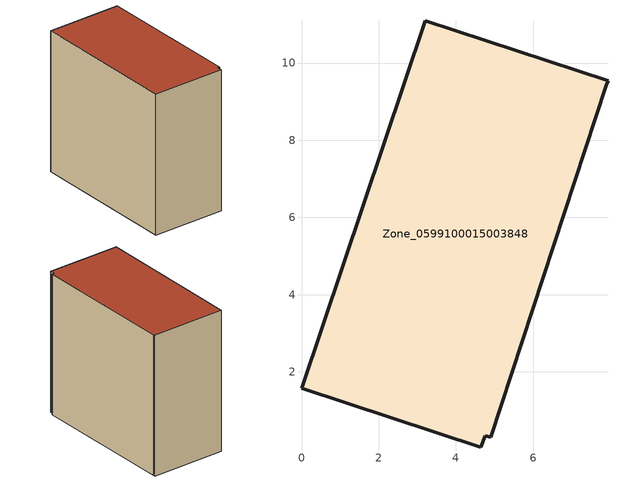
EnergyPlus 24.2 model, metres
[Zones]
Zone_0599100015003848
 floor ground (C_G): 4.65,0.05 0,1.57 3.2,11.1 7.94,9.54 7.9,9.43 4.9,0.31 4.75,0.35 z0.78
 wall outside (C_F): 0,1.57 4.65,0.05 4.75,0.35 4.9,0.31 7.9,9.43 7.94,9.54 3.2,11.1 0,1.57 z0.78:10.17
 roof outside (C_R): 7.94,9.54 3.2,11.1 0,1.57 4.65,0.05 4.75,0.35 4.9,0.31 7.9,9.43 z10.17
[BUILDING]
Pand.0599100015003848: North Axis=0; Terrain=City; Loads Convergence Tolerance Value=0.04; Temperature Convergence Tolerance Value=0.4; Solar Distribution=FullExterior; Maximum Number of Warmup Days=25; Minimum Number of Warmup Days=1
[Site:Location]
Rotterdam.The.Hague.AP_ZH_NLD Design_Conditions: Latitude=51.96; Longitude=4.45; Time Zone=1; Elevation=-4.5
[SITE:GROUNDTEMPERATURE:BUILDINGSURFACE]
18, 18, 18, 18, 18, 18, 18, 18, 18, 18, 18, 18
[MATERIAL] Thermal Absorptance=0.9; Solar Absorptance=0.7; Visible Absorptance=0.7
Name | Roughness | Thickness | Conductivity | Density | Specific Heat
G.TC.1965-1974 | MediumSmooth | 0.15 | 0.882353 | 540 | 1210
F.TC.1965-1974 | Rough | 0.3 | 0.697674 | 1920 | 840
R.TC.1965-1974 | MediumRough | 0.2 | 0.232558 | 1500 | 1000
[CONSTRUCTION]
C_G: G.TC.1965-1974
C_F: F.TC.1965-1974
C_R: R.TC.1965-1974
[ZONE]
Zone_0599100015003848: Type=1; Multiplier=1; Ceiling Height=Autocalculate; Volume=Autocalculate; Floor Area=autocalculate; Part of Total Floor Area=Yes
[ZONEINFILTRATION:DESIGNFLOWRATE]
Infil_Zone_0599100015003848: Zone or ZoneList or Space or SpaceList=Zone_0599100015003848; Schedule=AlwaysOn; Design Flow Rate Calculation Method=Flow/Area; Flow Rate per Floor Area=0.003; Constant Term Coefficient=1; Temperature Term Coefficient=0; Velocity Term Coefficient=0; Velocity Squared Term Coefficient=0
[HVACTEMPLATE:ZONE:IDEALLOADSAIRSYSTEM]
Zone_0599100015003848: Maximum Heating Supply Air Temperature=50; Minimum Cooling Supply Air Temperature=13; Maximum Heating Supply Air Humidity Ratio=0.0156; Minimum Cooling Supply Air Humidity Ratio=0.0077; Heating Limit=NoLimit; Cooling Limit=NoLimit; Dehumidification Control Type=ConstantSensibleHeatRatio; Cooling Sensible Heat Ratio=0.7; Dehumidification Setpoint=60; Humidification Control Type=None; Humidification Setpoint=30; Outdoor Air Method=None; Outdoor Air Flow Rate per Person=0.00944; Outdoor Air Flow Rate per Zone Floor Area=0; Outdoor Air Flow Rate per Zone=0; Demand Controlled Ventilation Type=None; Outdoor Air Economizer Type=NoEconomizer; Heat Recovery Type=None; Sensible Heat Recovery Effectiveness=0.7; Latent Heat Recovery Effectiveness=0.65
[ZONECONTROL:THERMOSTAT]
ThermostatControl_Zone_0599100015003848: Zone or ZoneList=Zone_0599100015003848; Control Type Schedule=DualSetpointControlType; Control 1=Thermostat_Zone_0599100015003848; Temperature Difference Between Cutout And Setpoint=0
[THERMOSTATSETPOINT:DUALSETPOINT]
Thermostat_Zone_0599100015003848: Heating Setpoint Temperature Schedule=HeatingSetpoint_Zone_0599100015003848; Cooling Setpoint Temperature Schedule=CoolingSetpoint_Zone_0599100015003848
[SCHEDULE:COMPACT]
HeatingSetpoint_Zone_0599100015003848: Through: 12/31, For: AllDays, Until: 24:00, 21
CoolingSetpoint_Zone_0599100015003848: Through: 12/31, For: AllDays, Until: 24:00, 24
DualSetpointControlType: Through: 12/31, For: AllDays, Until: 24:00, 4
AlwaysOn: Through: 12/31, For: AllDays, Until: 24:00, 1
